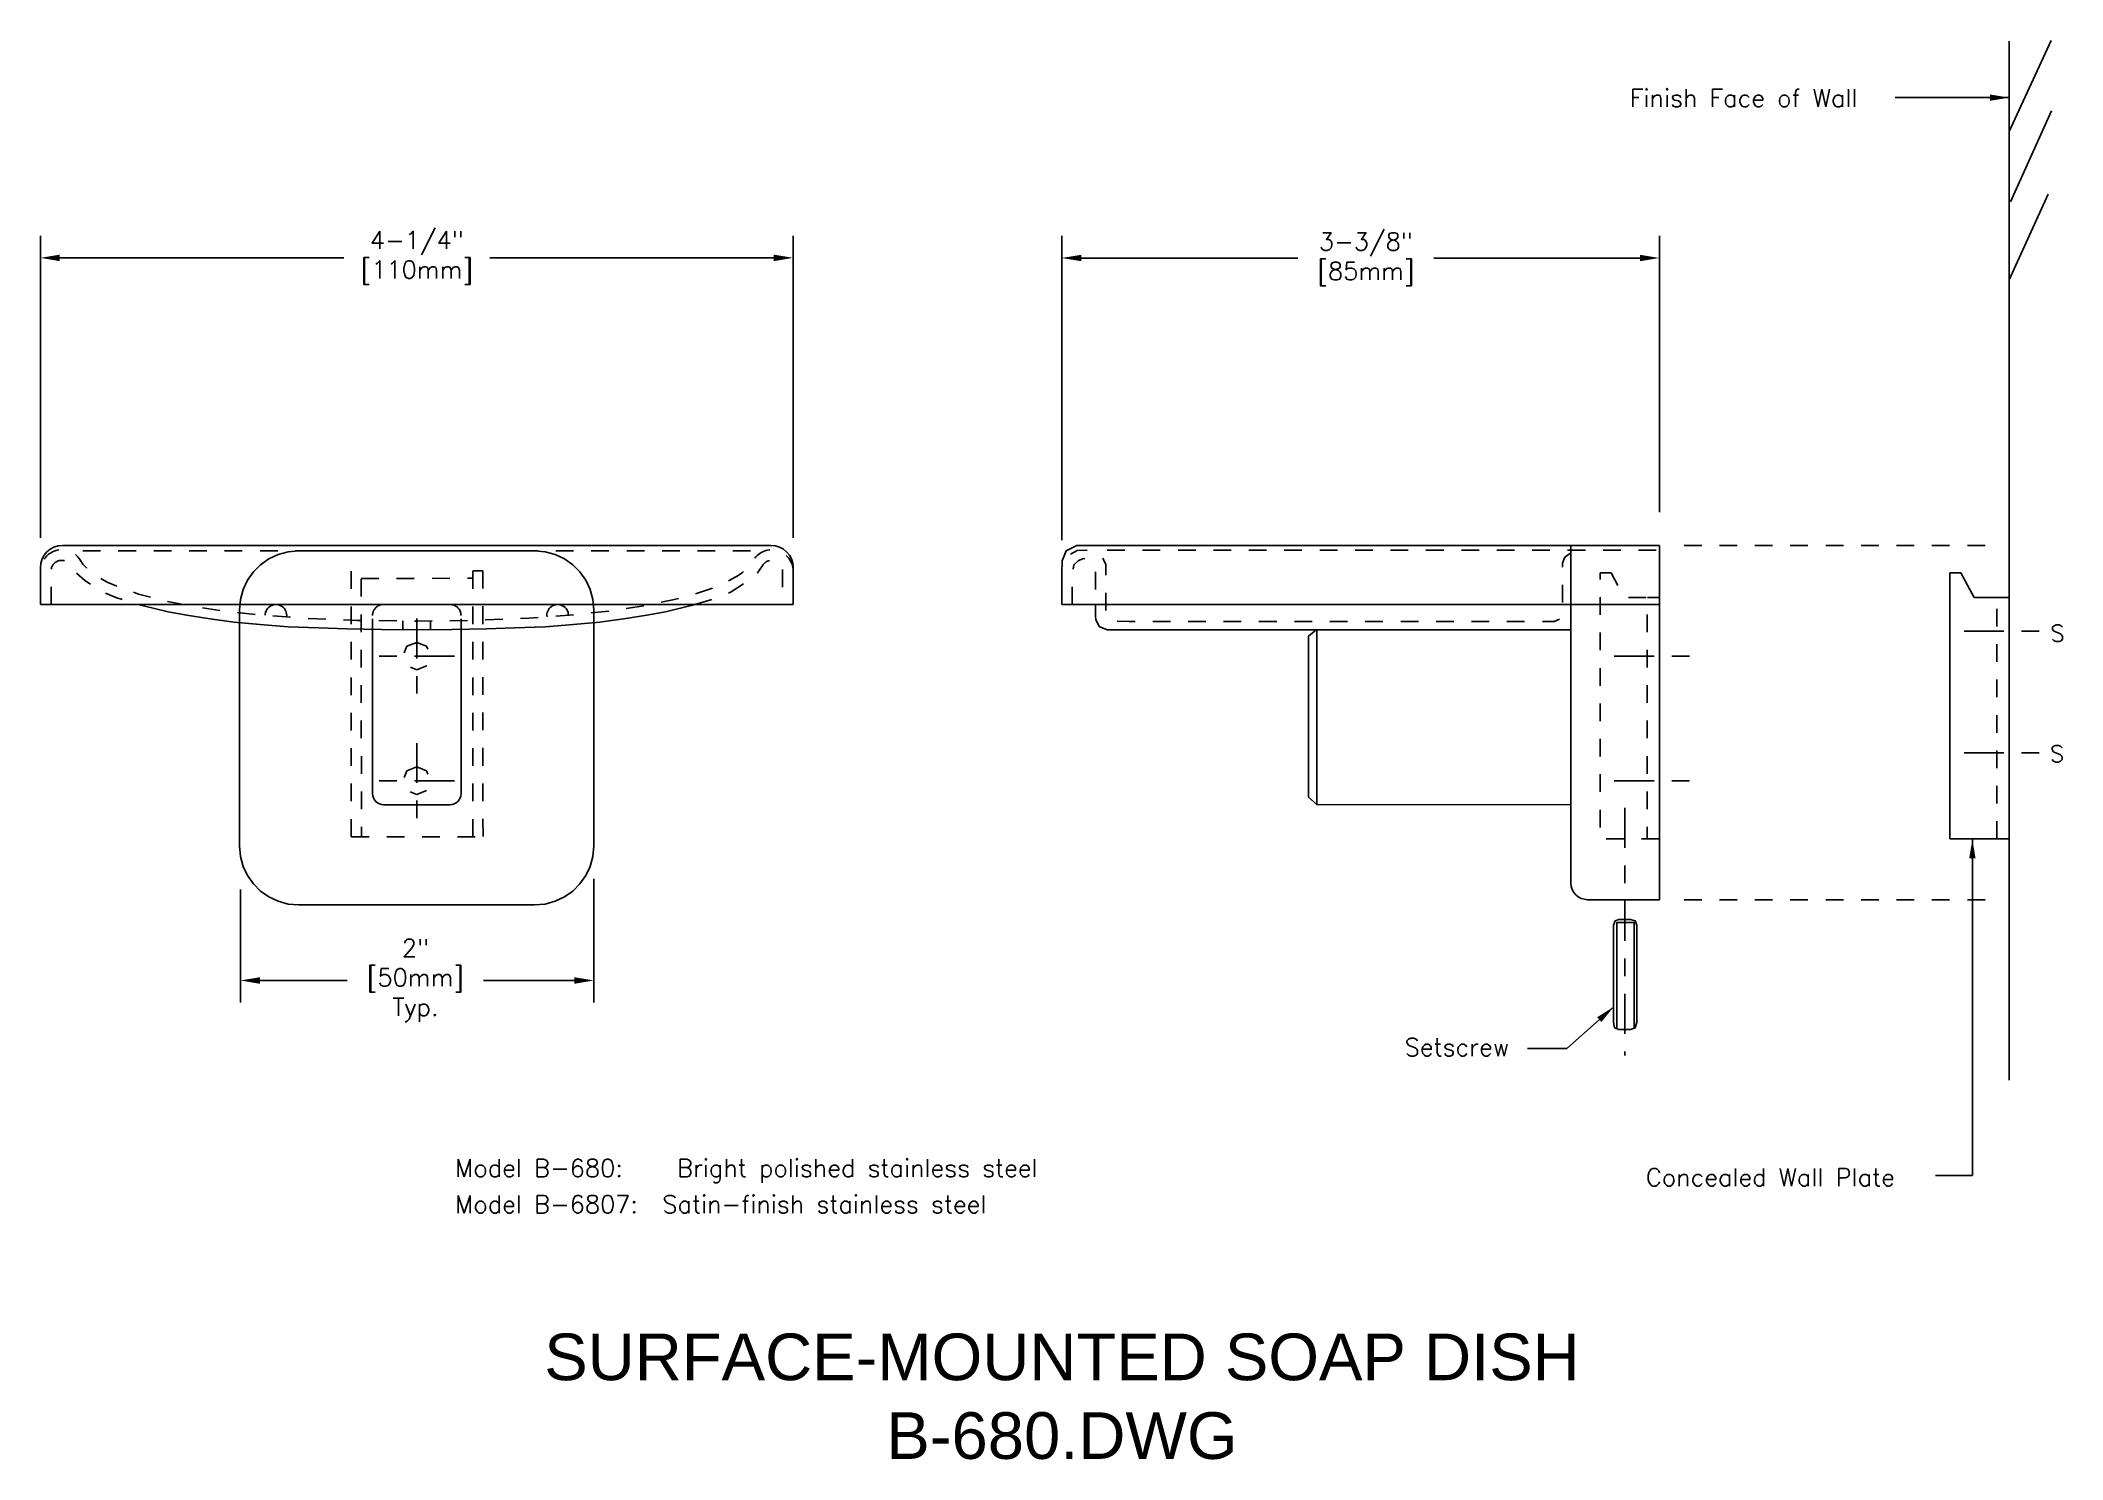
# Model space of a CAD drawing. Extents: x -3 to 8.4, y -6.3 to 1.7.
import ezdxf
from ezdxf.enums import TextEntityAlignment as Align

# ---------------------------------------------------------------- set-up
doc = ezdxf.new("R2010")
doc.units = 0
doc.header["$MEASUREMENT"] = 0
doc.header["$PDMODE"] = 35
doc.header["$PDSIZE"] = 0.000315
for name, pattern in [('CENTER2', [1.125, 0.75, -0.125, 0.125, -0.125]), ('DOT', [0.25, 0, -0.25]), ('HIDDEN2', [0.1875, 0.125, -0.0625])]:
    doc.linetypes.add(name, pattern=pattern)
doc.layers.get('0').update_dxf_attribs({"linetype": 'CONTINUOUS'})
doc.layers.get('DEFPOINTS').update_dxf_attribs({"linetype": 'CONTINUOUS'})
for name, color, linetype in [('DETAIL', 4, 'CONTINUOUS'), ('DIM', 1, 'CONTINUOUS'), ('TEXT', 2, 'CONTINUOUS')]:
    doc.layers.add(name, color=color, linetype=linetype)
doc.styles.add('ARIAL_5', font='ARIAL.TTF', dxfattribs={"height": 5})
doc.styles.add('DIM_S_5', font='simplex.shx', dxfattribs={"height": 0.1})
doc.dimstyles.new('DIM_S_7', dxfattribs={"dimtxt": 0.12, "dimasz": 0.109375, "dimexe": 0.125, "dimexo": 0.1875, "dimgap": 0.09375, "dimtad": 1, "dimtih": 1, "dimtoh": 1, "dimdec": 4, "dimrnd": 0.0625, "dimzin": 0, "dimtxsty": 'DIM_S_5', "dimcen": 0.09375, "dimaunit": 1, "dimazin": 3, "dimtfac": 1, "dimtdec": 4, "dimtofl": 0, "dimtmove": 0, "dimatfit": 3, "dimtolj": 1, "dimtzin": 0})

# ---------------------------------------------------------------- blocks, each defined once
blk = doc.blocks.new('TBLK_TX')
blk = doc.blocks.new('*D1')
at = {"color": 0, "linetype": 'BYBLOCK'}
for p, q in [((-1.914, -3.079), (-1.914, -3.717)), ((0.081, -3.019), (0.081, -3.717)), ((-1.804, -3.592), (-1.311, -3.592)), ((-0.029, -3.592), (-0.542, -3.592))]:
    blk.add_line(p, q, dxfattribs=at)
for points in [[(-1.804, -3.574), (-1.804, -3.611), (-1.914, -3.592)], [(-0.029, -3.574), (-0.029, -3.611), (0.081, -3.592)]]:
    blk.add_solid(points, dxfattribs=at)
at = {"layer": 'DEFPOINTS', "color": 0, "linetype": 'BYBLOCK'}
for p in [(0.081, -2.831), (-1.914, -2.892), (0.081, -3.592)]:
    blk.add_point(p, dxfattribs=at)
at = {"color": 0, "linetype": 'BYBLOCK', "insert": (-0.926, -3.592), "char_height": 0.1, "attachment_point": 5, "style": 'DIM_S_5'}
blk.add_mtext('\\A1;2"\\P[50mm]\\PTyp.', dxfattribs=at)
blk = doc.blocks.new('*D2')
at = {"color": 0, "linetype": 'BYBLOCK'}
for p, q in [((2.723, -1.112), (2.723, 0.607)), ((6.098, -0.954), (6.098, 0.607)), ((2.833, 0.482), (4.056, 0.482)), ((5.989, 0.482), (4.825, 0.482))]:
    blk.add_line(p, q, dxfattribs=at)
for points in [[(2.833, 0.5), (2.833, 0.464), (2.723, 0.482)], [(5.989, 0.5), (5.989, 0.464), (6.098, 0.482)]]:
    blk.add_solid(points, dxfattribs=at)
at = {"layer": 'DEFPOINTS', "color": 0, "linetype": 'BYBLOCK'}
for p in [(6.098, 0.482), (6.098, -1.141), (2.723, -1.3)]:
    blk.add_point(p, dxfattribs=at)
at = {"color": 0, "linetype": 'BYBLOCK', "insert": (4.441, 0.475), "char_height": 0.1, "attachment_point": 5, "style": 'DIM_S_5'}
blk.add_mtext('\\A1;3-3/8"\\P[85mm]', dxfattribs=at)
blk = doc.blocks.new('*D3')
at = {"color": 0, "linetype": 'BYBLOCK'}
for p, q in [((-3.043, -1.099), (-3.043, 0.608)), ((1.206, -1.099), (1.206, 0.608)), ((-2.934, 0.483), (-1.331, 0.483)), ((1.097, 0.483), (-0.506, 0.483))]:
    blk.add_line(p, q, dxfattribs=at)
for points in [[(-2.934, 0.501), (-2.934, 0.464), (-3.043, 0.483)], [(1.097, 0.501), (1.097, 0.464), (1.206, 0.483)]]:
    blk.add_solid(points, dxfattribs=at)
at = {"layer": 'DEFPOINTS', "color": 0, "linetype": 'BYBLOCK'}
for p in [(1.206, 0.483), (-3.043, -1.286), (1.206, -1.286)]:
    blk.add_point(p, dxfattribs=at)
at = {"color": 0, "linetype": 'BYBLOCK', "insert": (-0.918, 0.483), "char_height": 0.1, "attachment_point": 5, "style": 'DIM_S_5'}
blk.add_mtext('\\A1;4-1/4"\\P[110mm]', dxfattribs=at)

msp = doc.modelspace()

# ---------------------------------------------------------------- linework, layer by layer
at = {"layer": 'DETAIL', "linetype": 'CONTINUOUS'}
for p, q in [((8.07364, -0.42684), (8.07364, -3.79752)), ((-2.91843, -1.1409), (1.08149, -1.1409)), ((5.59822, -3.04758), (5.59822, -1.14135)), ((6.09822, -1.14133), (5.69197, -1.14133)), ((6.09822, -3.14133), (6.09822, -1.14133)), ((5.59822, -1.24161), (5.59822, -3.03687)), ((-3.04347, -1.47466), (-3.04343, -1.26588)), ((1.20653, -1.47466), (1.20649, -1.26588)), ((7.73798, -1.29605), (7.73798, -2.79871)), ((7.80074, -1.29605), (7.87587, -1.43485)), ((-0.91823, -1.47428), (-3.04347, -1.47466)), ((-0.91871, -1.47428), (1.20653, -1.47466)), ((8.004, -1.43485), (7.87587, -1.43485)), ((-0.99646, -1.61729), (-0.99646, -1.56745)), ((-0.84047, -1.61729), (-0.84047, -1.56745)), ((-1.16847, -2.54315), (-1.16841, -1.61665)), ((-0.66853, -1.61665), (-0.66847, -2.54315)), ((5.59822, -1.61751), (2.97955, -1.6185)), ((4.16446, -1.6185), (4.16446, -2.60565)), ((-0.73097, -2.60565), (-1.10597, -2.60565)), ((4.16446, -2.60514), (5.59822, -2.60465)), ((7.73798, -2.79871), (8.004, -2.79871)), ((5.69197, -3.14133), (6.09822, -3.14133))]:
    msp.add_line(p, q, dxfattribs=at)
at = {"layer": 'DETAIL', "linetype": 'DOT', "ltscale": 0.2}
for p, q in [((6.23682, -1.14133), (7.94224, -1.14133)), ((6.23682, -3.14133), (7.94864, -3.14133))]:
    msp.add_line(p, q, dxfattribs=at)
at = {"layer": 'DETAIL', "linetype": 'HIDDEN2', "ltscale": 0.5}
for p, q in [((-1.01993, -1.47417), (-0.81687, -1.4743)), ((8.004, -2.79871), (8.004, -1.43485)), ((-1.16841, -1.61664), (-1.16841, -1.55567)), ((-0.66853, -1.5558), (-0.66853, -1.61664)), ((-1.28825, -2.78601), (-0.54451, -2.78601))]:
    msp.add_line(p, q, dxfattribs=at)
at = {"layer": 'DETAIL', "linetype": 'CENTER2', "ltscale": 0.3}
for p, q in [((-0.91847, -1.5537), (-0.91847, -1.97756)), ((7.81789, -1.62601), (8.26114, -1.62601)), ((-0.70585, -1.76633), (-1.13109, -1.76633)), ((5.84248, -1.76633), (6.28572, -1.76633)), ((-0.91847, -2.25683), (-0.91847, -2.68208)), ((7.81789, -2.31264), (8.26114, -2.31264)), ((-0.70585, -2.46945), (-1.13109, -2.46945)), ((5.84248, -2.46945), (6.28572, -2.46945))]:
    msp.add_line(p, q, dxfattribs=at)
at = {"layer": 'DETAIL', "linetype": 'CONTINUOUS'}
for points in [[(8.30902, 1.71055), (8.07364, 1.19607)], [(8.07364, 1.70718), (8.07364, -4.1605)], [(8.31238, 1.31376), (8.08036, 0.79929)], [(8.29221, 0.843), (8.07364, 0.35835)], [(2.80922, -1.14181), (5.72557, -1.14133)], [(2.72322, -1.2998), (2.72571, -1.22769), (2.74752, -1.17138), (2.80922, -1.14181)], [(2.72322, -1.47444), (2.72317, -1.44109), (2.7232, -1.39429), (2.72322, -1.2998)], [(7.80074, -1.29605), (7.73798, -1.29605)], [(-2.48907, -1.47456), (-2.46846, -1.48076), (-2.32212, -1.51593), (-2.21689, -1.53514), (-2.09886, -1.55285), (-1.95205, -1.5737), (-1.80202, -1.58833), (-1.64467, -1.60114), (-1.47085, -1.60662), (-1.31364, -1.6119), (-1.11689, -1.61639), (-0.91823, -1.61787), (-0.72005, -1.61639), (-0.5233, -1.6119), (-0.36609, -1.60662), (-0.19227, -1.60114), (-0.03492, -1.58833), (0.11511, -1.5737), (0.26193, -1.55285), (0.37995, -1.53514), (0.48518, -1.51593), (0.63152, -1.48076), (0.65214, -1.47456)], [(6.09822, -1.47457), (2.72322, -1.47534)], [(2.91398, -1.47529), (2.91358, -1.53962)], [(8.00539, -1.43485), (8.07364, -1.43485)], [(2.91358, -1.53962), (2.91641, -1.56007), (2.9339, -1.598), (2.97955, -1.6183)], [(2.97955, -1.6183), (3.01432, -1.61827), (3.08872, -1.61827), (3.1977, -1.61828), (3.33622, -1.6183), (3.49924, -1.61834), (3.68171, -1.61839), (3.87857, -1.61845), (4.03342, -1.6185)], [(4.16511, -2.60531), (4.11658, -2.56235), (4.11692, -1.65301), (4.16072, -1.61763)], [(8.004, -2.79871), (8.07364, -2.79871)], [(5.97009, -3.83353), (5.97009, -3.28618), (5.96173, -3.26111), (5.93527, -3.25414), (5.86842, -3.25414), (5.84753, -3.26111), (5.83917, -3.28618), (5.83917, -3.83353), (5.84474, -3.86417), (5.86842, -3.87532), (5.93527, -3.87532), (5.96173, -3.86557), (5.97009, -3.83353)], [(5.95616, -3.86557), (5.95616, -3.27086), (5.85728, -3.27086), (5.85728, -3.87114)]]:
    msp.add_lwpolyline(points, dxfattribs=at)
at = {"layer": 'DETAIL', "linetype": 'HIDDEN2', "ltscale": 0.5, "flags": 128}
for points in [[(1.2065, -1.28622, 0.74724414), (0.98398, -1.22062), (0.96624, -1.2464), (0.94722, -1.26833), (0.91921, -1.29509), (0.88739, -1.31667), (0.82983, -1.34819), (0.75255, -1.38153), (0.65267, -1.41547), (0.52735, -1.44881), (0.37372, -1.48033), (0.18893, -1.50883), (-0.02988, -1.5331), (-0.28557, -1.55193), (-0.58099, -1.56412), (-0.91853, -1.56845), (-1.25595, -1.56412), (-1.55137, -1.55193), (-1.80706, -1.5331), (-2.02587, -1.50883), (-2.21066, -1.48033), (-2.36429, -1.44881), (-2.48961, -1.41547), (-2.58948, -1.38153), (-2.66677, -1.34819), (-2.72433, -1.31667), (-2.75615, -1.29509), (-2.78416, -1.26833), (-2.80318, -1.2464), (-2.82091, -1.22062, 0.74724414), (-3.04344, -1.28622)], [(-2.98369, -1.47467), (-2.9836, -1.28622, -0.77929825), (-2.86885, -1.25731), (-2.84149, -1.29505), (-2.79283, -1.33863), (-2.69296, -1.40334), (-2.61775, -1.43588), (-2.48907, -1.47456)], [(0.65214, -1.47456), (0.78081, -1.43588), (0.85602, -1.40334), (0.95589, -1.33863), (1.00455, -1.29505), (1.03191, -1.25731, -0.77929825), (1.14666, -1.28622), (1.14675, -1.47467)]]:
    msp.add_lwpolyline(points, format="xyb", dxfattribs=at)
at = {"layer": 'DETAIL', "linetype": 'HIDDEN2', "ltscale": 0.5}
for points in [[(-2.80367, -1.17143), (-0.91823, -1.1712)], [(0.96673, -1.17143), (-0.91871, -1.1712)], [(2.97976, -1.168), (6.09822, -1.16758)], [(-1.2325, -1.32789), (-0.60154, -1.32634)], [(-0.60162, -2.78601), (-0.60162, -1.28474), (-0.54591, -1.28474), (-0.54451, -2.78601)], [(6.02998, -1.43485), (6.09822, -1.43485)], [(6.02858, -2.79871), (6.09822, -2.79871)]]:
    msp.add_lwpolyline(points, dxfattribs=at)
at = {"layer": 'DETAIL', "linetype": 'CONTINUOUS'}
msp.add_lwpolyline([(-1.91913, -2.83685), (-1.91374, -2.89696), (-1.89821, -2.95353), (-1.87348, -3.00562), (-1.84049, -3.05229), (-1.80019, -3.09259), (-1.75352, -3.12558), (-1.70143, -3.15031), (-1.64486, -3.16584), (-1.58475, -3.17123), (-0.25355, -3.17123), (-0.19344, -3.16584), (-0.13687, -3.15031), (-0.08478, -3.12558), (-0.03811, -3.09259), (0.00219, -3.05229), (0.03518, -3.00562), (0.05991, -2.95353), (0.07544, -2.89696), (0.08083, -2.83685), (0.08083, -1.50565), (0.07544, -1.44554), (0.05991, -1.38898), (0.03518, -1.33689), (0.00219, -1.29022), (-0.03811, -1.24992), (-0.08478, -1.21693), (-0.13687, -1.1922), (-0.19344, -1.17667), (-0.25355, -1.17128), (-1.58475, -1.17128), (-1.64486, -1.17667), (-1.70143, -1.1922), (-1.75352, -1.21693), (-1.80019, -1.24992), (-1.84049, -1.29022), (-1.87348, -1.33689), (-1.89821, -1.38898), (-1.91374, -1.44554), (-1.91913, -1.50565)], close=True, dxfattribs=at)
at = {"layer": 'DETAIL', "linetype": 'HIDDEN2', "ltscale": 0.5, "flags": 128}
for points in [[(5.59822, -1.18321), (5.56466, -1.20663), (5.55121, -1.24152), (5.55121, -1.50579), (5.55141, -1.52267), (5.54093, -1.55399), (5.5031, -1.57075), (5.42737, -1.57066), (5.2767, -1.57057), (5.07729, -1.5705), (4.85537, -1.57044), (4.63714, -1.57039), (4.44881, -1.57035), (4.31659, -1.57033), (4.2667, -1.57032), (4.21675, -1.57043), (4.0844, -1.57067), (3.89589, -1.57095), (3.67743, -1.57117), (3.45526, -1.57123), (3.25562, -1.57104), (3.10473, -1.57049), (3.02883, -1.56948), (2.98445, -1.5491), (2.97191, -1.51429), (2.97199, -1.49583), (2.97199, -1.24949), (2.95195, -1.2068), (2.91016, -1.17955), (2.86473, -1.16775), (2.81021, -1.17047), (2.76891, -1.19187), (2.72389, -1.2395)], [(2.78295, -1.47473), (2.78306, -1.29972), (2.79113, -1.25131), (2.81657, -1.22769), (2.8448, -1.21444), (2.87472, -1.22406), (2.90198, -1.25312), (2.91426, -1.29157), (2.91398, -1.47529)], [(-1.28825, -2.78601), (-1.28825, -1.286), (-1.23254, -1.286), (-1.23114, -2.78601)], [(-0.91847, -1.68833), (-0.97418, -1.71062), (-0.99646, -1.76633), (-0.97418, -1.82065), (-0.91847, -1.84293), (-0.86276, -1.82065), (-0.84047, -1.76633), (-0.86276, -1.71062), (-0.91847, -1.68833)], [(-0.91847, -2.39146), (-0.97418, -2.41374), (-0.99646, -2.46945), (-0.97418, -2.52516), (-0.91847, -2.54745), (-0.86276, -2.52516), (-0.84047, -2.46945), (-0.86276, -2.41374), (-0.91847, -2.39146)]]:
    msp.add_lwpolyline(points, dxfattribs=at)
msp.add_lwpolyline([(5.82532, -1.29605), (5.76257, -1.29605), (5.76257, -2.79871), (6.02858, -2.79871), (6.02858, -1.43485), (5.90045, -1.43485)], close=True, dxfattribs=at)
at = {"layer": 'DETAIL', "linetype": 'CENTER2', "ltscale": 0.3}
msp.add_lwpolyline([(5.90324, -2.62322), (5.90324, -4.02156)], dxfattribs=at)
at = {"layer": 'DETAIL', "linetype": 'CONTINUOUS'}
for centre, radius, start, end in [((-2.91843, -1.2659), 0.125, 90, 179.990107), ((1.08149, -1.2659), 0.125, 0.009893, 90), ((-1.71384, -1.53512), 0.06069, 351.214114, 180.360745), ((-0.1231, -1.53512), 0.06069, 359.639255, 188.785886), ((-1.10597, -2.54315), 0.0625, 179.996272, 270), ((-0.73097, -2.54315), 0.0625, 270, 0.0038), ((5.69197, -3.04758), 0.09375, 180, 270)]:
    msp.add_arc(centre, radius, start, end, dxfattribs=at)
at = {"layer": 'DETAIL', "linetype": 'HIDDEN2', "ltscale": 0.5}
for centre, start, end in [((-1.1059, -1.53666), 89.962968, 179.996272), ((-0.73103, -1.53679), 0.0038, 89.962968)]:
    msp.add_arc(centre, 0.0625, start, end, dxfattribs=at)

# ---------------------------------------------------------------- block references
at = {"layer": 'TEXT', "linetype": 'CONTINUOUS'}
ref = msp.add_blockref('TBLK_TX', (2.72458, -5.47029), dxfattribs=dict(at, xscale=0.0526848, yscale=0.0526848, zscale=0.0526848))
ref.add_attrib('DWG_NAME', 'SURFACE-MOUNTED SOAP DISH', dxfattribs={"layer": '0', "height": 0.263424, "style": 'ARIAL_5'}).set_placement((2.72458, -5.85476), align=Align.CENTER)
ref = msp.add_blockref('TBLK_TX', (2.72458, -6.24271), dxfattribs=dict(at, xscale=0.0526848, yscale=0.0526848, zscale=0.0526848))
ref.add_attrib('DWG_NAME', 'B-680.DWG', dxfattribs={"layer": '0', "height": 0.263424, "style": 'ARIAL_5'}).set_placement((2.72458, -6.29919), align=Align.CENTER)

# ---------------------------------------------------------------- texts
at = {"layer": 'DIM', "linetype": 'CONTINUOUS', "style": 'DIM_S_5'}
for s, height, p in [('Finish Face of Wall', 0.1, (5.93114, 1.33531)), ('S', 0.09375, (8.30595, -1.68344)), ('S', 0.09375, (8.3033, -2.36409)), ('Setscrew', 0.1, (4.65963, -4.02413)), ('Model B-680:   Bright polished stainless steel', 0.1, (-0.70197, -4.70687)), ('Concealed Wall Plate', 0.1, (6.02161, -4.75912)), ('Model B-6807:  Satin-finish stainless steel', 0.1, (-0.70197, -4.91137))]:
    msp.add_text(s, height=height, dxfattribs=at).set_placement(p)

# ---------------------------------------------------------------- dimensions: what is measured, and where the dimension line sits
at = {"layer": 'DIM', "linetype": 'CONTINUOUS'}
for base, p1, p2, text, picture, middle in [((1.2065, 0.48258), (-3.04344, -1.28622), (1.2065, -1.28622), '4-1/4"\\P[110mm]', '*D3', (-0.91847, 0.48258)), ((6.09822, 0.48204), (2.72317, -1.2998), (6.09822, -1.14133), '3-3/8"\\P[85mm]', '*D2', (4.4406, 0.47546))]:
    dim = msp.add_linear_dim(base=base, p1=p1, p2=p2, text=text, dimstyle='DIM_S_7', override={"dimpost": '\\X'}, dxfattribs=at)
    dim.commit()
    dim.dimension.update_dxf_attribs({"geometry": picture, "text_midpoint": middle, "dimtype": 160})
dim = msp.add_linear_dim(base=(0.08083, -3.59779), p1=(-1.91374, -2.89696), p2=(0.08083, -2.83685), text='2"\\P[50mm]\\PTyp.', dimstyle='DIM_S_7', override={"dimpost": '\\X'}, dxfattribs=at)
dim.commit()
dim.dimension.update_dxf_attribs({"geometry": '*D1', "text_midpoint": (-0.9264, -3.59779), "dimtype": 160, "insert": (0, -0.00538)})

# ---------------------------------------------------------------- leaders
for points in [[(8.07312, 1.38755), (7.42954, 1.38755)], [(7.86511, -2.79948), (7.86511, -4.6988), (7.65766, -4.6988)], [(5.84031, -3.74583), (5.57507, -3.98215), (5.35359, -3.98215)]]:
    msp.add_leader(points, dimstyle='DIM_S_7', dxfattribs=at)

doc.saveas('drawing.dxf')
